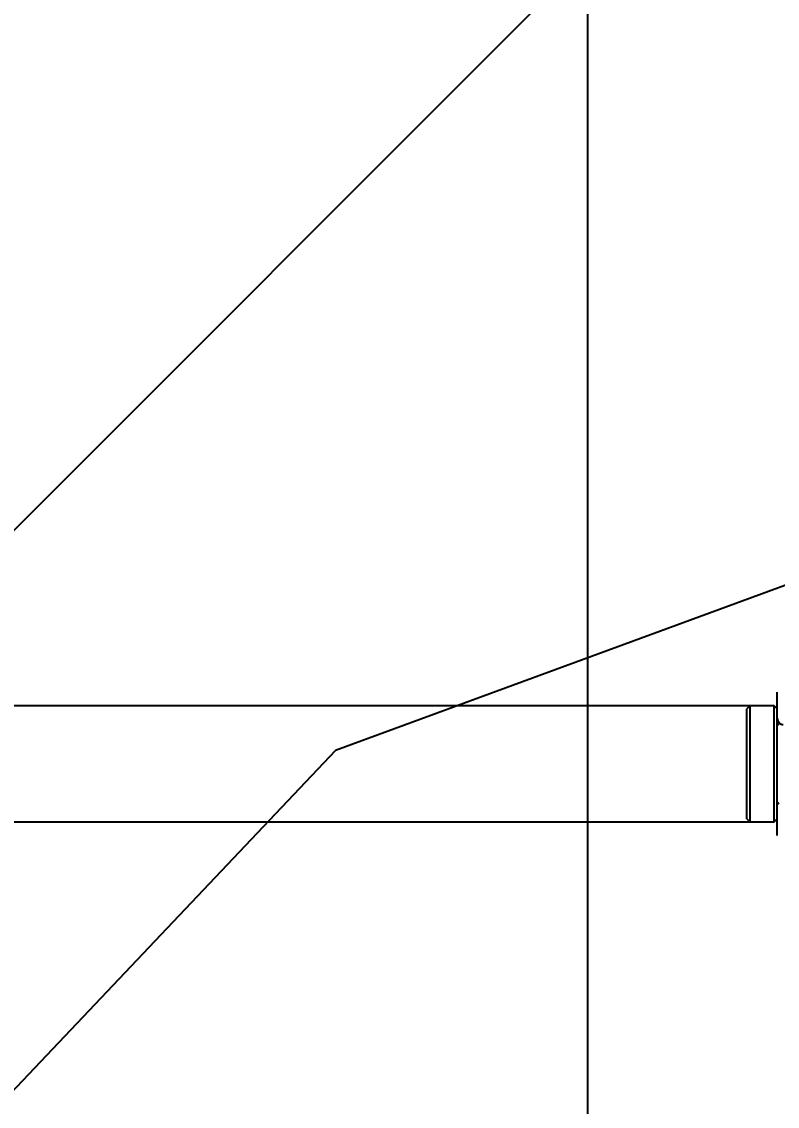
# Model space of a CAD drawing. Header units: metres. Extents: x 0 to 63075, y 0 to 44550.
# Drawn here: x 13890.7 to 14014.6, y 28706.2 to 28884 of the extents above; entities that cross this region are included whole.
import ezdxf

# ---------------------------------------------------------------- set-up
doc = ezdxf.new("R2010")
doc.units = ezdxf.units.M
doc.header["$LTSCALE"] = 75
doc.linetypes.add('HIDDEN2', pattern=[4.7625, 3.175, -1.5875])
for name, color, linetype in [('18_COTAS', 7, 'Continuous'), ('SDM', 7, 'Continuous'), ('SL1', 8, 'Continuous'), ('SL4', 4, 'Continuous'), ('ST1', 7, 'HIDDEN2')]:
    doc.layers.add(name, color=color, linetype=linetype)
doc.styles.add('ROMANS', font='ROMANS.SHX')
doc.dimstyles.new('75___1-75', dxfattribs={"dimscale": 75, "dimtxt": 2.5, "dimasz": 2, "dimexe": 1.5, "dimexo": 1, "dimgap": 0.5, "dimtad": 1, "dimdec": 0, "dimzin": 12, "dimtxsty": 'ROMANS', "dimcen": 0, "dimclrd": 256, "dimclre": 256, "dimclrt": 3, "dimazin": 3, "dimtfac": 1, "dimtdec": 0, "dimtmove": 0, "dimatfit": 0, "dimfxl": 1, "dimlwd": -1, "dimlwe": -1, "dimarcsym": 0})

# ---------------------------------------------------------------- blocks, each defined once
blk = doc.blocks.new('A$C1d93b9d1')
at = {"layer": 'SL1'}
h = blk.add_hatch(dxfattribs=at)
h.set_pattern_fill('_USER', color=256, scale=162.5, angle=45, style=0, pattern_type=0)
h.set_pattern_definition([(45, (-16661.6, -20824.6), (-114.90485, 114.90485), [])])
h.paths.add_polyline_path([(4898.08, 4636.32), (5948.73, 4636.32), (5901.61, 4542.06), (5682.61, 4461.67), (5480.24, 4248.21), (5366.58, 4226.04), (5244.6, 4278.71), (5081.05, 4469.99), (4934.12, 4553.15)])
blk.add_lwpolyline([(4898.08, 4636.32), (5948.73, 4636.32), (5901.61, 4542.06), (5682.61, 4461.67), (5480.24, 4248.21), (5366.58, 4226.04), (5244.6, 4278.71), (5081.05, 4469.99), (4934.12, 4553.15)], close=True, dxfattribs=at)
blk = doc.blocks.new('*D27')
at = {"layer": '18_COTAS', "transparency": 16777216}
for p, q in [((12131.24, 27878.33), (12131.24, 30705.37)), ((13913.74, 30509.57), (13913.74, 30705.37)), ((11981.24, 30592.87), (11122.31, 30592.87)), ((13913.74, 30592.87), (12131.24, 30592.87)), ((14063.74, 30592.87), (14213.74, 30592.87))]:
    blk.add_line(p, q, dxfattribs=at)
for points in [[(11981.24, 30617.87), (11981.24, 30567.87), (12131.24, 30592.87)], [(14063.74, 30617.87), (14063.74, 30567.87), (13913.74, 30592.87)]]:
    blk.add_solid(points, dxfattribs=at)
at = {"layer": 'Defpoints', "color": 0, "transparency": 16777216}
for p in [(13913.74, 30592.87), (13913.74, 30434.57), (12131.24, 27803.33)]:
    blk.add_point(p, dxfattribs=at)
at = {"layer": '18_COTAS', "color": 3, "transparency": 16777216, "insert": (11476.78, 30724.12), "char_height": 187.5, "attachment_point": 5, "style": 'ROMANS'}
blk.add_mtext('1782', dxfattribs=at)
blk = doc.blocks.new('A$C429c7d53')
at = {"layer": 'SL4'}
for p, q in [((262.76, 1009.76), (262.76, 2334.74)), ((262.76, 1681.78), (123.24, 1681.78)), ((123.24, 1662.72), (262.76, 1662.72))]:
    blk.add_line(p, q, dxfattribs=at)
at = {"layer": 'ST1'}
for p, q in [((293.85, 1660.52), (293.85, 1683.98)), ((289.35, 1681.78), (262.76, 1681.78)), ((289.35, 1681.78), (288.85, 1681.28)), ((288.85, 1663.23), (288.85, 1681.28)), ((289.35, 1681.78), (289.35, 1662.72)), ((293.35, 1681.78), (289.35, 1681.78)), ((293.35, 1662.72), (293.35, 1681.78)), ((293.85, 1681.28), (293.35, 1681.78)), ((262.76, 1662.72), (289.35, 1662.72)), ((288.85, 1663.23), (289.35, 1662.72)), ((289.35, 1662.72), (293.35, 1662.72)), ((293.35, 1662.72), (293.85, 1663.23))]:
    blk.add_line(p, q, dxfattribs=at)
for centre, radius, start, end in [((294.83, 1679.68), 0.975, 180.1094, 270.109), ((294.1, 1678.97), 0.25, 180, 270), ((294.1, 1665.53), 0.25, 90, 180)]:
    blk.add_arc(centre, radius, start, end, dxfattribs=at)

msp = doc.modelspace()

# ---------------------------------------------------------------- block references
at = {"layer": 'SDM'}
for name, p in [('A$C1d93b9d1', (8259.51, 24302.83)), ('A$C429c7d53', (13720.74, 27090.07))]:
    msp.add_blockref(name, p, dxfattribs=at)

# ---------------------------------------------------------------- dimensions: what is measured, and where the dimension line sits
at = {"layer": '18_COTAS'}
dim = msp.add_linear_dim(base=(13913.73996451, 30592.87116724), p1=(12131.23996451, 27803.3334565), p2=(13913.73996451, 30434.56595658), dimstyle='75___1-75', dxfattribs=at)
dim.commit()
dim.dimension.update_dxf_attribs({"geometry": '*D27', "text_midpoint": (11476.77567879, 30592.87116724), "dimtype": 160})

doc.saveas('drawing.dxf')
